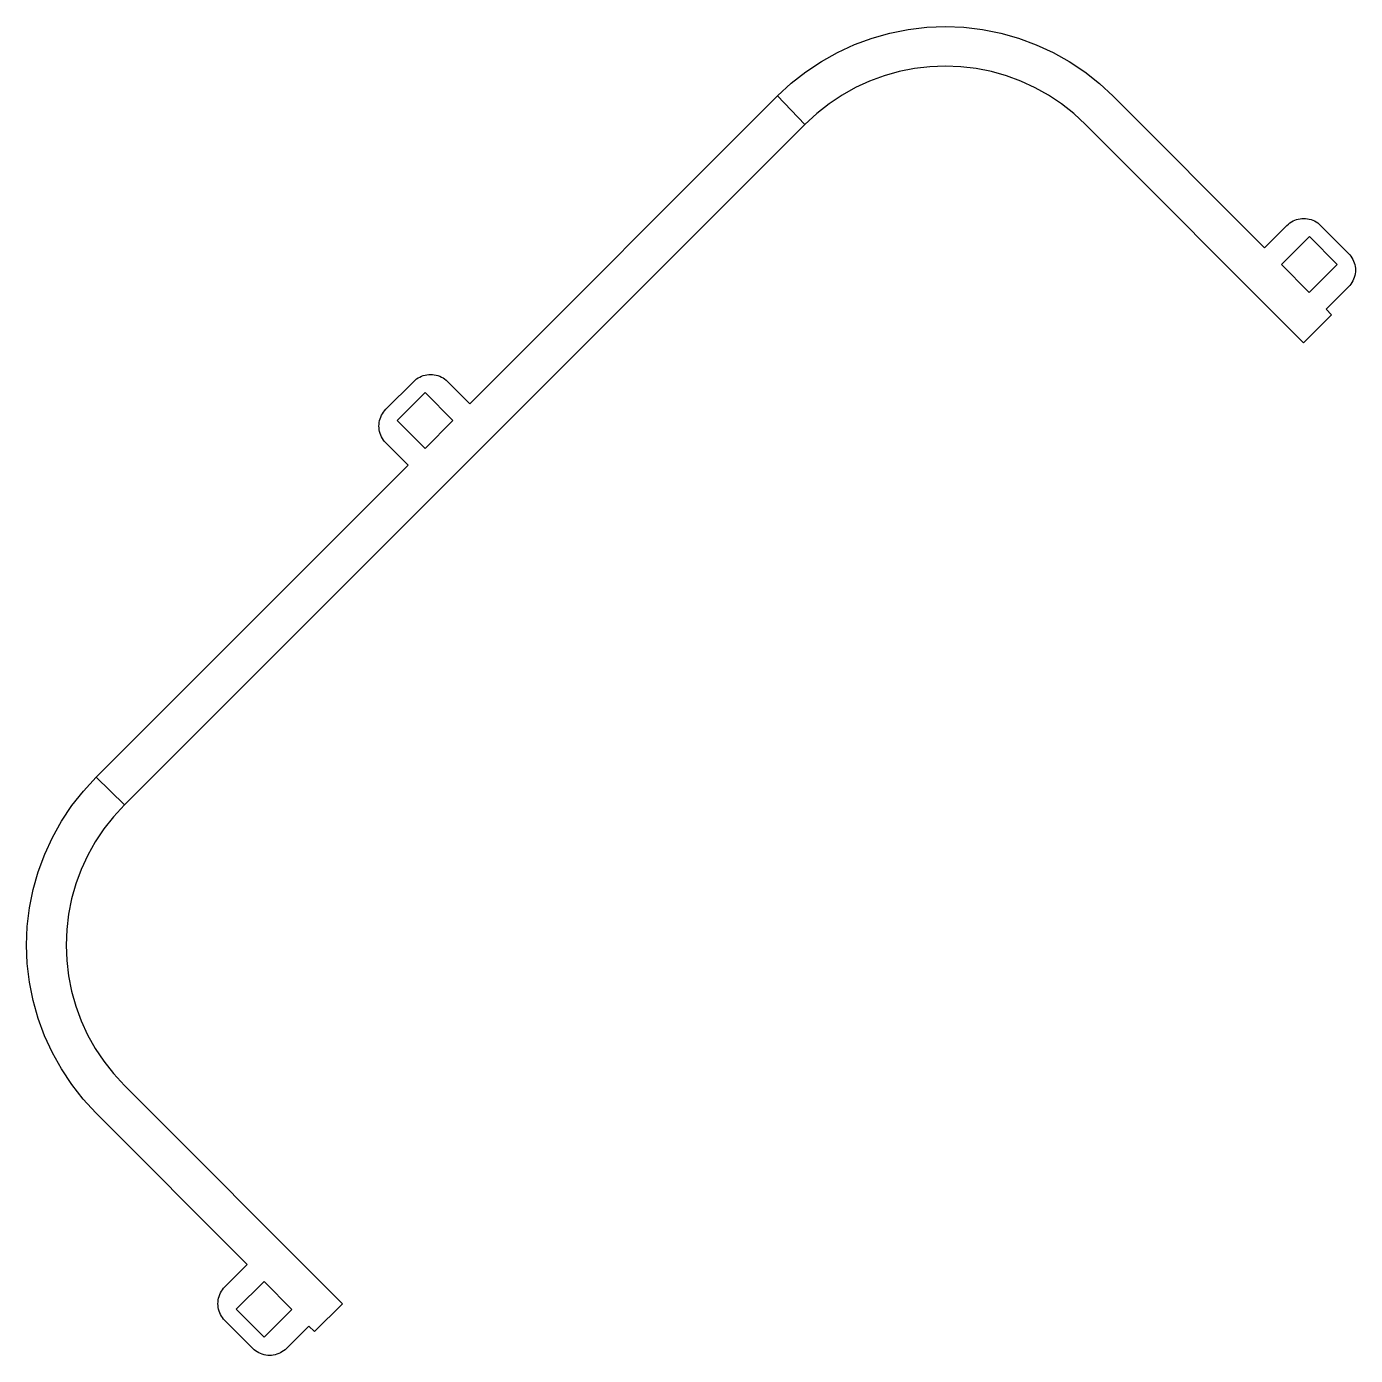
# Model space of a CAD drawing. Extents: x 5 to 845, y 5 to 845.
import ezdxf

# ---------------------------------------------------------------- set-up
doc = ezdxf.new("R2010")
doc.units = 0

msp = doc.modelspace()

# ---------------------------------------------------------------- linework, layer by layer
at = {"layer": 'Layer 1'}
for p, q in [((539.599, 837.949), (550.936, 841.138)), ((550.936, 841.138), (562.49, 843.429)), ((562.49, 843.429), (574.187, 844.806)), ((574.187, 844.806), (585.956, 845.261)), ((585.956, 845.261), (597.725, 844.791)), ((597.725, 844.791), (609.42, 843.399)), ((609.42, 843.399), (620.97, 841.094)), ((620.97, 841.094), (632.304, 837.89)), ((517.847, 828.955), (528.546, 833.879)), ((528.546, 833.879), (539.599, 837.949)), ((632.304, 837.89), (643.351, 833.807)), ((643.351, 833.807), (654.044, 828.869)), ((507.567, 823.207), (517.847, 828.955)), ((654.044, 828.869), (664.317, 823.108)), ((488.515, 809.384), (497.77, 816.67)), ((497.77, 816.67), (507.567, 823.207)), ((556.757, 816.826), (547.309, 814.167)), ((566.385, 818.734), (556.757, 816.826)), ((576.132, 819.882), (566.385, 818.734)), ((585.94, 820.261), (576.132, 819.882)), ((595.748, 819.869), (585.94, 820.261)), ((605.494, 818.709), (595.748, 819.869)), ((615.119, 816.789), (605.494, 818.709)), ((624.564, 814.119), (615.119, 816.789)), ((664.317, 823.108), (674.106, 816.559)), ((674.106, 816.559), (683.351, 809.262)), ((479.862, 801.395), (488.515, 809.384)), ((529.182, 806.672), (520.616, 801.882)), ((538.098, 810.776), (529.182, 806.672)), ((547.309, 814.167), (538.098, 810.776)), ((633.77, 810.716), (624.564, 814.119)), ((642.681, 806.601), (633.77, 810.716)), ((683.351, 809.262), (691.995, 801.262)), ((285.23, 606.775), (479.862, 801.395)), ((497.182, 783.368), (479.862, 801.395)), ((520.616, 801.882), (512.451, 796.435)), ((651.242, 801.8), (642.681, 806.601)), ((659.399, 796.342), (651.242, 801.8)), ((691.995, 801.262), (787.845, 705.443)), ((504.739, 790.364), (497.182, 783.368)), ((512.451, 796.435), (504.739, 790.364)), ((667.104, 790.261), (659.399, 796.342)), ((674.657, 783.251), (667.104, 790.261)), ((497.182, 783.368), (67.0206, 353.207)), ((812.483, 645.252), (674.657, 783.251)), ((805.793, 722.332), (806.863, 722.825)), ((806.863, 722.825), (807.968, 723.232)), ((807.968, 723.232), (809.102, 723.55)), ((809.102, 723.55), (810.257, 723.78)), ((810.257, 723.78), (811.427, 723.917)), ((811.427, 723.917), (812.604, 723.963)), ((812.604, 723.963), (813.781, 723.916)), ((813.781, 723.916), (814.95, 723.777)), ((814.95, 723.777), (816.105, 723.546)), ((816.105, 723.546), (817.239, 723.226)), ((817.239, 723.226), (818.343, 722.818)), ((818.343, 722.818), (819.412, 722.324)), ((787.845, 705.443), (801.995, 719.576)), ((801.995, 719.576), (802.86, 720.375)), ((802.86, 720.375), (803.785, 721.103)), ((803.785, 721.103), (804.765, 721.758)), ((804.765, 721.758), (805.793, 722.332)), ((819.412, 722.324), (820.44, 721.748)), ((820.44, 721.748), (821.418, 721.093)), ((821.418, 721.093), (822.343, 720.363)), ((822.343, 720.363), (823.208, 719.563)), ((823.208, 719.563), (840.874, 701.876)), ((816.133, 712.496), (798.445, 694.829)), ((833.799, 694.808), (816.133, 712.496)), ((840.874, 701.876), (841.673, 701.01)), ((841.673, 701.01), (842.401, 700.085)), ((842.401, 700.085), (843.055, 699.105)), ((843.055, 699.105), (843.63, 698.077)), ((843.63, 698.077), (844.123, 697.007)), ((798.445, 694.829), (816.112, 677.141)), ((816.112, 677.141), (833.799, 694.808)), ((844.123, 697.007), (844.53, 695.902)), ((844.53, 695.902), (844.848, 694.768)), ((844.848, 694.768), (845.078, 693.613)), ((845.214, 690.089), (845.075, 688.92)), ((845.078, 693.613), (845.216, 692.443)), ((845.261, 691.266), (845.214, 690.089)), ((845.216, 692.443), (845.261, 691.266)), ((840.862, 680.662), (826.712, 666.529)), ((841.661, 681.526), (840.862, 680.662)), ((842.391, 682.451), (841.661, 681.526)), ((843.046, 683.43), (842.391, 682.451)), ((843.622, 684.457), (843.046, 683.43)), ((844.116, 685.527), (843.622, 684.457)), ((844.525, 686.631), (844.116, 685.527)), ((844.845, 687.765), (844.525, 686.631)), ((845.075, 688.92), (844.845, 687.765)), ((826.712, 666.529), (830.171, 662.919)), ((830.171, 662.919), (812.483, 645.252)), ((250.738, 621.715), (251.663, 622.445)), ((251.663, 622.445), (252.643, 623.099)), ((252.643, 623.099), (253.67, 623.675)), ((253.67, 623.675), (254.74, 624.168)), ((254.74, 624.168), (255.845, 624.575)), ((255.845, 624.575), (256.978, 624.895)), ((256.978, 624.895), (258.134, 625.125)), ((258.134, 625.125), (259.303, 625.263)), ((259.303, 625.263), (260.48, 625.309)), ((260.48, 625.309), (261.657, 625.263)), ((261.657, 625.263), (262.827, 625.125)), ((262.827, 625.125), (263.982, 624.895)), ((263.982, 624.895), (265.116, 624.575)), ((265.116, 624.575), (266.221, 624.168)), ((266.221, 624.168), (267.29, 623.675)), ((267.29, 623.675), (268.318, 623.099)), ((268.318, 623.099), (269.297, 622.445)), ((269.297, 622.445), (270.222, 621.716)), ((232.196, 603.238), (249.873, 620.916)), ((256.945, 613.845), (239.268, 596.168)), ((249.873, 620.916), (250.738, 621.715)), ((274.623, 596.168), (256.945, 613.845)), ((270.222, 621.716), (271.087, 620.916)), ((271.087, 620.916), (285.23, 606.775)), ((228.217, 596.134), (228.537, 597.267)), ((228.537, 597.267), (228.945, 598.372)), ((228.945, 598.372), (229.438, 599.442)), ((229.438, 599.442), (230.013, 600.47)), ((230.013, 600.47), (230.668, 601.449)), ((230.668, 601.449), (231.397, 602.374)), ((231.397, 602.374), (232.196, 603.238)), ((227.803, 592.632), (227.849, 593.809)), ((227.849, 591.455), (227.803, 592.632)), ((227.849, 593.809), (227.988, 594.979)), ((227.987, 590.285), (227.849, 591.455)), ((228.217, 589.13), (227.987, 590.285)), ((227.988, 594.979), (228.217, 596.134)), ((228.537, 587.997), (228.217, 589.13)), ((239.268, 596.168), (256.946, 578.491)), ((256.946, 578.491), (274.623, 596.168)), ((228.945, 586.892), (228.537, 587.997)), ((229.438, 585.822), (228.945, 586.892)), ((230.013, 584.795), (229.438, 585.822)), ((230.668, 583.815), (230.013, 584.795)), ((231.397, 582.89), (230.668, 583.815)), ((232.196, 582.025), (231.397, 582.89)), ((246.339, 567.884), (232.196, 582.025)), ((49.0051, 370.54), (246.339, 567.884)), ((41.0043, 361.896), (49.0051, 370.54)), ((67.0206, 353.207), (49.0051, 370.54)), ((33.7062, 352.652), (41.0043, 361.896)), ((67.0206, 353.207), (60.0036, 345.647)), ((27.1562, 342.863), (33.7062, 352.652)), ((60.0036, 345.647), (53.9217, 337.943)), ((21.3943, 332.591), (27.1562, 342.863)), ((53.9217, 337.943), (48.4636, 329.786)), ((16.4564, 321.898), (21.3943, 332.591)), ((48.4636, 329.786), (43.6619, 321.226)), ((12.3722, 310.851), (16.4564, 321.898)), ((43.6619, 321.226), (39.5471, 312.316)), ((39.5471, 312.316), (36.1438, 303.11)), ((9.16772, 299.517), (12.3722, 310.851)), ((36.1438, 303.11), (33.4729, 293.665)), ((6.86215, 287.967), (9.16772, 299.517)), ((5.47019, 276.272), (6.86215, 287.967)), ((33.4729, 293.665), (31.552, 284.04)), ((31.552, 284.04), (30.3917, 274.294)), ((5, 264.503), (5.47019, 276.272)), ((30.3917, 274.294), (29.9997, 264.486)), ((5.45453, 252.734), (5, 264.503)), ((29.9997, 264.486), (30.3787, 254.679)), ((6.83064, 241.037), (5.45453, 252.734)), ((30.3787, 254.679), (31.5255, 244.931)), ((31.5255, 244.931), (33.434, 235.303)), ((9.12103, 229.484), (6.83064, 241.037)), ((33.434, 235.303), (36.0918, 225.855)), ((12.3105, 218.146), (9.12103, 229.484)), ((36.0918, 225.855), (39.4827, 216.644)), ((16.3791, 207.093), (12.3105, 218.146)), ((39.4827, 216.644), (43.5862, 207.729)), ((21.303, 196.393), (16.3791, 207.093)), ((43.5862, 207.729), (48.3762, 199.162)), ((27.0513, 186.114), (21.303, 196.393)), ((48.3762, 199.162), (53.8235, 190.997)), ((33.5881, 176.316), (27.0513, 186.114)), ((53.8235, 190.997), (59.8947, 183.285)), ((59.8947, 183.285), (66.8954, 175.723)), ((40.8737, 167.062), (33.5881, 176.316)), ((66.8954, 175.723), (204.72, 37.7209)), ((48.8628, 158.408), (40.8737, 167.062)), ((144.562, 62.4351), (48.8628, 158.408)), ((130.411, 48.3028), (144.562, 62.4351)), ((155.163, 51.8208), (137.473, 34.155)), ((172.828, 34.1319), (155.163, 51.8208)), ((126.427, 41.2004), (126.748, 42.3338)), ((126.748, 42.3338), (127.156, 43.4386)), ((127.156, 43.4386), (127.65, 44.5076)), ((127.65, 44.5076), (128.226, 45.535)), ((128.226, 45.535), (128.881, 46.5138)), ((128.881, 46.5138), (129.611, 47.4382)), ((129.611, 47.4382), (130.411, 48.3028)), ((126.01, 37.6993), (126.057, 38.8758)), ((126.056, 36.5223), (126.01, 37.6993)), ((126.193, 35.3525), (126.056, 36.5223)), ((126.057, 38.8758), (126.197, 40.0457)), ((126.422, 34.197), (126.193, 35.3525)), ((126.197, 40.0457), (126.427, 41.2004)), ((126.741, 33.0634), (126.422, 34.197)), ((137.473, 34.155), (155.138, 16.4661)), ((155.138, 16.4661), (172.828, 34.1319)), ((204.72, 37.7209), (187.03, 20.055)), ((127.148, 31.9583), (126.741, 33.0634)), ((127.64, 30.888), (127.148, 31.9583)), ((128.215, 29.86), (127.64, 30.888)), ((128.869, 28.8803), (128.215, 29.86)), ((129.598, 27.9551), (128.869, 28.8803)), ((130.396, 27.0895), (129.598, 27.9551)), ((148.062, 9.40031), (130.396, 27.0895)), ((183.427, 23.5181), (169.275, 9.38595)), ((187.03, 20.055), (183.427, 23.5181)), ((148.926, 8.60042), (148.062, 9.40031)), ((149.851, 7.87044), (148.926, 8.60042)), ((168.41, 8.58677), (167.484, 7.85828)), ((169.275, 9.38595), (168.41, 8.58677)), ((150.829, 7.21533), (149.851, 7.87044)), ((151.857, 6.63913), (150.829, 7.21533)), ((152.926, 6.14566), (151.857, 6.63913)), ((154.031, 5.73713), (152.926, 6.14566)), ((155.164, 5.41652), (154.031, 5.73713)), ((156.319, 5.18615), (155.164, 5.41652)), ((157.489, 5.04709), (156.319, 5.18615)), ((158.666, 5), (157.489, 5.04709)), ((159.842, 5.04512), (158.666, 5)), ((161.013, 5.18305), (159.842, 5.04512)), ((162.168, 5.41175), (161.013, 5.18305)), ((163.301, 5.73069), (162.168, 5.41175)), ((164.407, 6.13767), (163.301, 5.73069)), ((165.477, 6.62977), (164.407, 6.13767)), ((166.505, 7.20478), (165.477, 6.62977)), ((167.484, 7.85828), (166.505, 7.20478))]:
    msp.add_line(p, q, dxfattribs=at)

doc.saveas('drawing.dxf')
